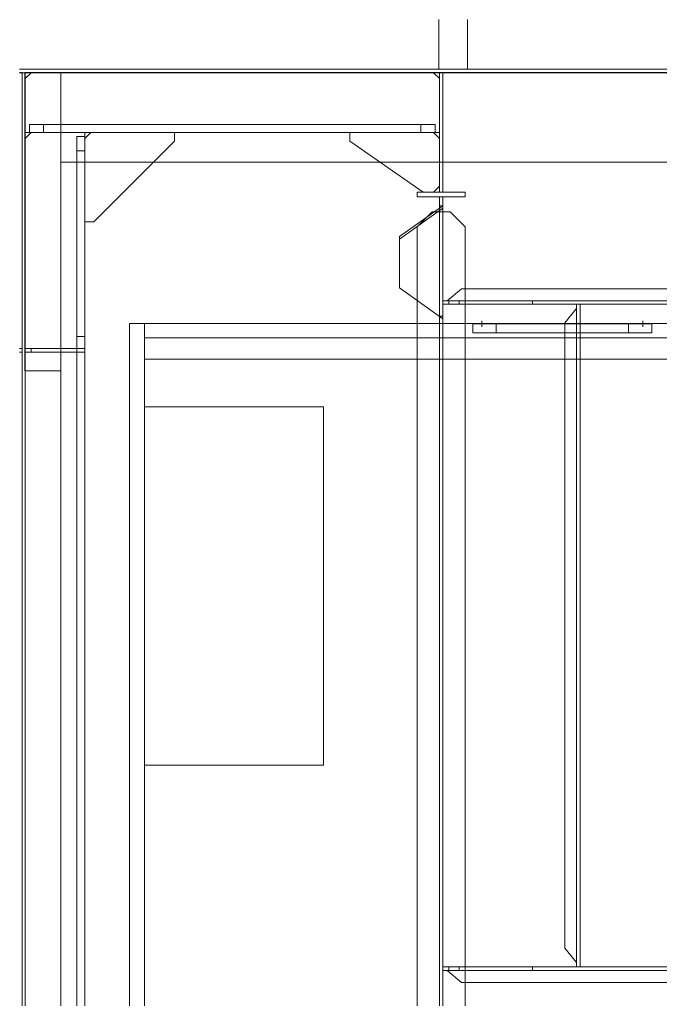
# Model space of a CAD drawing. Header units: millimetres. Extents: x -35117 to 70520, y -28859 to 27816.
# Drawn here: x -22871 to -21798, y -6886 to -5245 of the extents above; entities that cross this region are included whole.
import ezdxf

# ---------------------------------------------------------------- set-up
doc = ezdxf.new("R2010")
doc.units = ezdxf.units.MM
for name, color, linetype in [('-1102', 7, 'Continuous'), ('-1109', 7, 'Continuous'), ('-1113', 7, 'Continuous'), ('-1114', 7, 'Continuous'), ('-1512', 7, 'Continuous'), ('-1513', 7, 'Continuous'), ('1', 7, 'Continuous')]:
    doc.layers.add(name, color=color, linetype=linetype)

msp = doc.modelspace()

# ---------------------------------------------------------------- linework, layer by layer
at = {"layer": '-1102', "color": 3, "lineweight": 0}
for points in [[(-22871.327, -5333.813), (-19157.076, -5333.813), (-19157.076, -5327.813), (-22871.327, -5327.813)], [(-22867.073, -7927.813), (-22867.073, -5333.813), (-22862.075, -5333.813), (-22862.075, -7927.813), (-22867.073, -7927.813)], [(-22168.074, -5333.813), (-22168.074, -5533.813), (-22162.075, -5533.813), (-22162.075, -5333.813), (-22168.074, -5333.813)], [(-22168.074, -5541.813), (-22168.074, -7926.812), (-22162.075, -7926.812), (-22162.075, -5541.813), (-22168.074, -5541.813)]]:
    msp.add_lwpolyline(points, dxfattribs=at)
at = {"layer": '-1109', "color": 1, "lineweight": 0}
for p, q in [((-22854.927, -5420.42), (-22854.927, -5433.813)), ((-22831.087, -5420.42), (-22854.927, -5420.42)), ((-22831.087, -5420.42), (-22831.087, -5433.813)), ((-22199.062, -5420.42), (-22831.087, -5420.42)), ((-22199.062, -5433.813), (-22199.062, -5420.42)), ((-22175.228, -5420.42), (-22199.062, -5420.42)), ((-22175.228, -5433.813), (-22175.228, -5420.42)), ((-22854.927, -5433.813), (-22831.087, -5433.813)), ((-22831.087, -5433.813), (-22199.062, -5433.813)), ((-22775.466, -5440.963), (-22762.075, -5440.963)), ((-22775.466, -5464.799), (-22775.466, -5440.963)), ((-22762.075, -5440.963), (-22762.075, -5464.799)), ((-22199.062, -5433.813), (-22175.228, -5433.813)), ((-22775.466, -5464.799), (-22762.075, -5464.799)), ((-22775.466, -7896.827), (-22775.466, -5464.799)), ((-22762.075, -5464.799), (-22762.075, -7896.827)), ((-22162.075, -5721.814), (-22162.075, -5715.814)), ((-22162.075, -5715.814), (-20813.075, -5715.814)), ((-20813.075, -5721.814), (-22162.075, -5721.814)), ((-22867.073, -5801.812), (-22871.327, -5801.812)), ((-22862.075, -5801.812), (-22862.075, -5795.813)), ((-22862.075, -5795.813), (-22852.077, -5795.813)), ((-22852.077, -5801.812), (-22862.075, -5801.812)), ((-22852.077, -5801.812), (-22852.077, -5795.813)), ((-22852.077, -5795.813), (-22762.075, -5795.813)), ((-22762.075, -5801.812), (-22852.077, -5801.812)), ((-22762.075, -5795.813), (-22762.075, -5801.812)), ((-22162.075, -6837.812), (-22162.075, -6831.813)), ((-22162.075, -6831.813), (-20813.075, -6831.813)), ((-20813.075, -6837.812), (-22162.075, -6837.812))]:
    msp.add_line(p, q, dxfattribs=at)
for points in [[(-22178.072, -5333.813), (-22852.077, -5333.813), (-22862.075, -5343.814), (-22862.075, -5433.813), (-22168.074, -5433.813), (-22168.074, -5343.814), (-22178.072, -5333.813)], [(-22862.075, -7917.813), (-22862.075, -5443.814), (-22852.077, -5433.813), (-22762.075, -5433.813), (-22762.075, -7927.813), (-22852.077, -7927.813), (-22862.075, -7917.813)], [(-22154.927, -5715.814), (-20820.223, -5715.814), (-20844.063, -5695.813), (-22131.087, -5695.813), (-22154.927, -5715.814)], [(-21932.076, -5721.814), (-21932.076, -6831.813), (-21938.075, -6831.813), (-21938.075, -5721.814), (-21932.076, -5721.814)], [(-21938.075, -6824.662), (-21938.075, -5728.964), (-21958.077, -5752.8), (-21958.077, -6800.827), (-21938.075, -6824.662)], [(-22762.075, -5775.813), (-22762.075, -5795.813), (-22775.466, -5795.813), (-22775.466, -5775.813), (-22762.075, -5775.813)], [(-22871.327, -5795.813), (-22867.073, -5795.813), (-22867.073, -5801.812)], [(-20820.223, -6837.812), (-22154.927, -6837.812), (-22131.087, -6857.814), (-20844.063, -6857.814), (-20820.223, -6837.812)]]:
    msp.add_lwpolyline(points, dxfattribs=at)
at = {"layer": '-1113', "color": 1, "lineweight": 0}
for points in [[(-22125.075, -5533.813), (-22205.074, -5533.813), (-22205.074, -5541.813), (-22125.075, -5541.813), (-22125.075, -5533.813)], [(-22205.074, -7926.812), (-22125.075, -7926.812), (-22125.075, -5591.813), (-22150.075, -5566.813), (-22180.074, -5566.813), (-22205.074, -5591.813), (-22205.074, -7926.812)]]:
    msp.add_lwpolyline(points, dxfattribs=at)
at = {"layer": '-1114', "color": 4, "lineweight": 0}
for p, q in [((-22168.074, -5541.813), (-22162.075, -5541.813)), ((-22168.074, -5556.813), (-22168.074, -5541.813)), ((-22162.075, -5541.813), (-22162.075, -5556.813)), ((-22162.075, -5561.055), (-22235.054, -5612.661)), ((-22162.075, -5556.813), (-22168.074, -5556.813)), ((-22168.074, -5741.813), (-22168.074, -5556.813)), ((-22162.075, -5556.813), (-22162.075, -5741.813)), ((-22162.075, -5715.814), (-22162.075, -5721.814)), ((-22152.077, -5715.814), (-22162.075, -5715.814)), ((-22162.075, -5721.814), (-22152.077, -5721.814)), ((-22152.077, -5715.814), (-22152.077, -5721.814)), ((-22135.073, -5715.814), (-22152.077, -5715.814)), ((-22152.077, -5721.814), (-22135.073, -5721.814)), ((-22135.073, -5721.814), (-22135.073, -5715.814)), ((-22012.075, -5715.814), (-22135.073, -5715.814)), ((-22135.073, -5721.814), (-22012.075, -5721.814)), ((-22012.075, -5721.814), (-22012.075, -5715.814)), ((-22162.075, -5741.813), (-22168.074, -5741.813)), ((-22871.327, -5795.813), (-22867.073, -5795.813)), ((-22867.073, -5801.812), (-22871.327, -5801.812)), ((-22867.073, -5795.813), (-22867.073, -5801.812)), ((-22162.075, -6837.812), (-22162.075, -6831.813)), ((-22162.075, -6831.813), (-22152.077, -6831.813)), ((-22152.077, -6837.812), (-22162.075, -6837.812)), ((-22152.077, -6837.812), (-22152.077, -6831.813)), ((-22152.077, -6831.813), (-22135.073, -6831.813)), ((-22135.073, -6837.812), (-22152.077, -6837.812)), ((-22135.073, -6831.813), (-22135.073, -6837.812)), ((-22135.073, -6831.813), (-22012.075, -6831.813)), ((-22012.075, -6837.812), (-22135.073, -6837.812)), ((-22012.075, -6831.813), (-22012.075, -6837.812))]:
    msp.add_line(p, q, dxfattribs=at)
for points in [[(-22762.075, -5443.814), (-22762.075, -5583.813), (-22747.072, -5583.813), (-22612.075, -5448.812), (-22612.075, -5433.813), (-22752.077, -5433.813), (-22762.075, -5443.814)], [(-22168.074, -5443.814), (-22168.074, -5523.812), (-22178.072, -5533.813), (-22195.076, -5533.813), (-22318.074, -5448.812), (-22318.074, -5433.813), (-22178.072, -5433.813), (-22168.074, -5443.814)], [(-22162.075, -5561.055), (-22162.075, -5556.813), (-22235.054, -5608.418), (-22235.054, -5612.661)], [(-22235.054, -5612.661), (-22235.054, -5694.45), (-22162.075, -5746.055), (-22162.075, -5561.055)]]:
    msp.add_lwpolyline(points, dxfattribs=at)
at = {"layer": '-1512', "color": 6, "lineweight": 0}
for p, q in [((-22168.88, -5244.873), (-22168.88, -5327.813)), ((-22168.88, -5327.813), (-22167.055, -5327.813)), ((-22164.308, -5327.813), (-22164.284, -5327.813)), ((-22164.284, -5327.813), (-22159.731, -5327.813)), ((-22159.731, -5327.813), (-22157.747, -5327.813)), ((-22154.067, -5327.813), (-22144.881, -5327.813)), ((-22144.881, -5327.813), (-22135.695, -5327.813)), ((-22135.695, -5327.813), (-22127.913, -5327.813)), ((-22127.913, -5327.813), (-22122.707, -5327.813))]:
    msp.add_line(p, q, dxfattribs=at)
for points in [[(-22122.707, -5327.813), (-22120.882, -5327.813), (-22120.882, -5244.873)], [(-22167.055, -5327.813), (-22164.308, -5327.813), (-22164.284, -5327.813), (-22161.849, -5327.813)], [(-22161.849, -5327.813), (-22159.731, -5327.813), (-22157.747, -5327.813), (-22154.067, -5327.813)]]:
    msp.add_lwpolyline(points, dxfattribs=at)
at = {"layer": '-1513', "color": 24, "lineweight": 0}
for p, q in [((-22871.327, -5333.477), (-22867.171, -5333.477)), ((-22867.171, -7926.837), (-22867.171, -5333.477)), ((-22867.171, -5333.477), (-22867.171, -7926.837))]:
    msp.add_line(p, q, dxfattribs=at)
at = {"layer": '-1513', "color": 34, "lineweight": 0}
for p, q in [((-22802.278, -5333.471), (-22862.276, -5333.471)), ((-22862.276, -5333.471), (-22862.276, -5833.471)), ((-22862.239, -5333.477), (-22862.239, -7926.837)), ((-22862.239, -7926.837), (-22862.239, -5333.477)), ((-22802.413, -5483.477), (-22802.413, -5333.477)), ((-22802.413, -5333.477), (-19368.074, -5333.477)), ((-22802.278, -5833.471), (-22802.278, -5333.471)), ((-19368.074, -5483.477), (-22802.413, -5483.477)), ((-22862.276, -5833.471), (-22802.278, -5833.471)), ((-22862.276, -5833.471), (-22862.276, -5833.477)), ((-22862.276, -5833.477), (-22802.278, -5833.477)), ((-22802.278, -5833.477), (-22802.278, -5833.471))]:
    msp.add_line(p, q, dxfattribs=at)
at = {"layer": '-1513', "color": 231, "lineweight": 0}
for p, q in [((-22687.099, -5753.775), (-22687.099, -7914.811)), ((-22687.099, -7914.811), (-22687.099, -5753.775))]:
    msp.add_line(p, q, dxfattribs=at)
at = {"layer": '-1513', "color": 24, "lineweight": 0}
msp.add_lwpolyline([(-22871.327, -5333.477), (-22867.208, -5333.477), (-22867.208, -7926.837)], dxfattribs=at)
at = {"layer": '-1513', "color": 34, "lineweight": 0}
for points in [[(-22862.239, -7926.837), (-22802.242, -7926.837), (-22802.242, -5333.477), (-22862.239, -5333.477)], [(-17626.113, -7929.766), (-22802.199, -7926.852), (-22802.199, -5333.395), (-19445.839, -5333.477), (-17626.113, -7929.766)]]:
    msp.add_lwpolyline(points, dxfattribs=at)
at = {"layer": '-1513', "color": 231, "lineweight": 0}
for points in [[(-22662.099, -7914.811), (-22662.099, -5753.775), (-22687.099, -5753.775)], [(-19272.371, -7914.811), (-22662.026, -7914.811), (-22662.087, -5753.775), (-19272.371, -5753.775), (-19272.371, -7914.811)], [(-22662.166, -5813.774), (-19272.371, -5813.774), (-19272.371, -5777.774), (-22662.166, -5777.774), (-22662.166, -5813.774)]]:
    msp.add_lwpolyline(points, dxfattribs=at)
at = {"layer": '1', "color": 6, "lineweight": 0}
for p, q in [((-22097.072, -5759.812), (-22097.072, -5749.813)), ((-21827.077, -5759.812), (-21827.077, -5749.813))]:
    msp.add_line(p, q, dxfattribs=at)
at = {"layer": '1', "color": 2, "lineweight": 0}
for points in [[(-22112.075, -5769.813), (-22112.075, -5754.814), (-21812.075, -5754.814), (-21812.075, -5769.813), (-22112.075, -5769.813)], [(-22073.073, -5769.813), (-22073.073, -5754.814), (-21851.076, -5754.814), (-21851.076, -5769.813), (-22073.073, -5769.813)]]:
    msp.add_lwpolyline(points, dxfattribs=at)
at = {"layer": '1', "color": 133, "lineweight": 0}
msp.add_lwpolyline([(-22362.166, -6493.775), (-22662.166, -6493.775), (-22662.166, -5893.775), (-22362.166, -5893.775), (-22362.166, -6493.775)], dxfattribs=at)

doc.saveas('drawing.dxf')
